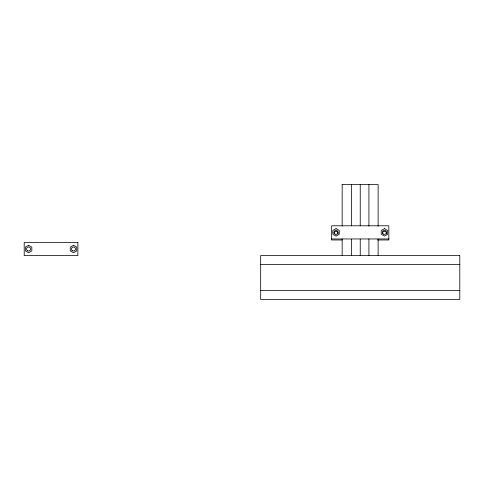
<?xml version="1.0" encoding="UTF-8"?>
<svg xmlns="http://www.w3.org/2000/svg" width="484" height="484" viewBox="0 0 484 484"><rect width="100%" height="100%" fill="white"/><g stroke="black" fill="none" stroke-linecap="round" stroke-linejoin="round"><path stroke-width="0.73" d="M342.164 184.543L378.125 184.543L378.125 226.119M331.643 238.957L388.834 238.957M342.176 239.979L331.643 239.979L331.643 225.798L388.834 225.798L388.834 239.979L377.544 239.979M260.676 264.621L459.8 264.621M260.676 290.43L459.8 290.43M378.125 238.969L378.125 255.594M368.917 184.543L368.917 226.119M368.917 238.969L368.917 255.594M360.235 184.543L360.235 225.798M360.235 239.211L360.235 255.594M351.372 184.543L351.372 225.798M351.372 239.211L351.372 255.594M342.17 184.543L342.17 226.119M342.17 238.969L342.17 255.594M334.008 233.403A2.015 2.015 0 0 1 336.289 231.4A2.015 2.015 0 0 1 337.977 233.923M382.433 233.403A2.015 2.015 0 0 1 384.713 231.4A2.015 2.015 0 0 1 386.395 233.923M28.586 245.291L25.356 247.155L25.356 250.881L28.586 252.745L31.817 250.881L31.817 247.155L28.586 245.291M73.501 245.291L70.271 247.155L70.271 250.881L73.501 252.745L76.726 250.881L76.726 247.155L73.501 245.291M336.029 228.648L332.798 230.511L332.798 234.244L336.029 236.107L339.254 234.244L339.254 230.511L336.029 228.648M384.447 228.648L381.217 230.511L381.217 234.244L384.447 236.107L387.678 234.244L387.678 230.511L384.447 228.648M77.882 242.436L24.2 242.436L24.2 255.594L77.882 255.594L77.882 242.436M459.8 255.594L260.676 255.594L260.676 299.457L459.8 299.457L459.8 255.594M27.576 250.766A2.015 2.015 0 0 0 30.601 249.018A2.015 2.015 0 0 0 27.576 247.27A2.015 2.015 0 0 0 27.576 250.766M72.074 250.446A2.015 2.015 0 0 0 75.45 249.538A2.015 2.015 0 0 0 72.975 247.07A2.015 2.015 0 0 0 72.074 250.446M335.019 234.123A2.015 2.015 0 0 0 338.044 232.381A2.015 2.015 0 0 0 335.019 230.632A2.015 2.015 0 0 0 335.019 234.123M383.437 234.123A2.015 2.015 0 0 0 386.468 232.381A2.015 2.015 0 0 0 383.437 230.632A2.015 2.015 0 0 0 383.437 234.123"/></g></svg>
